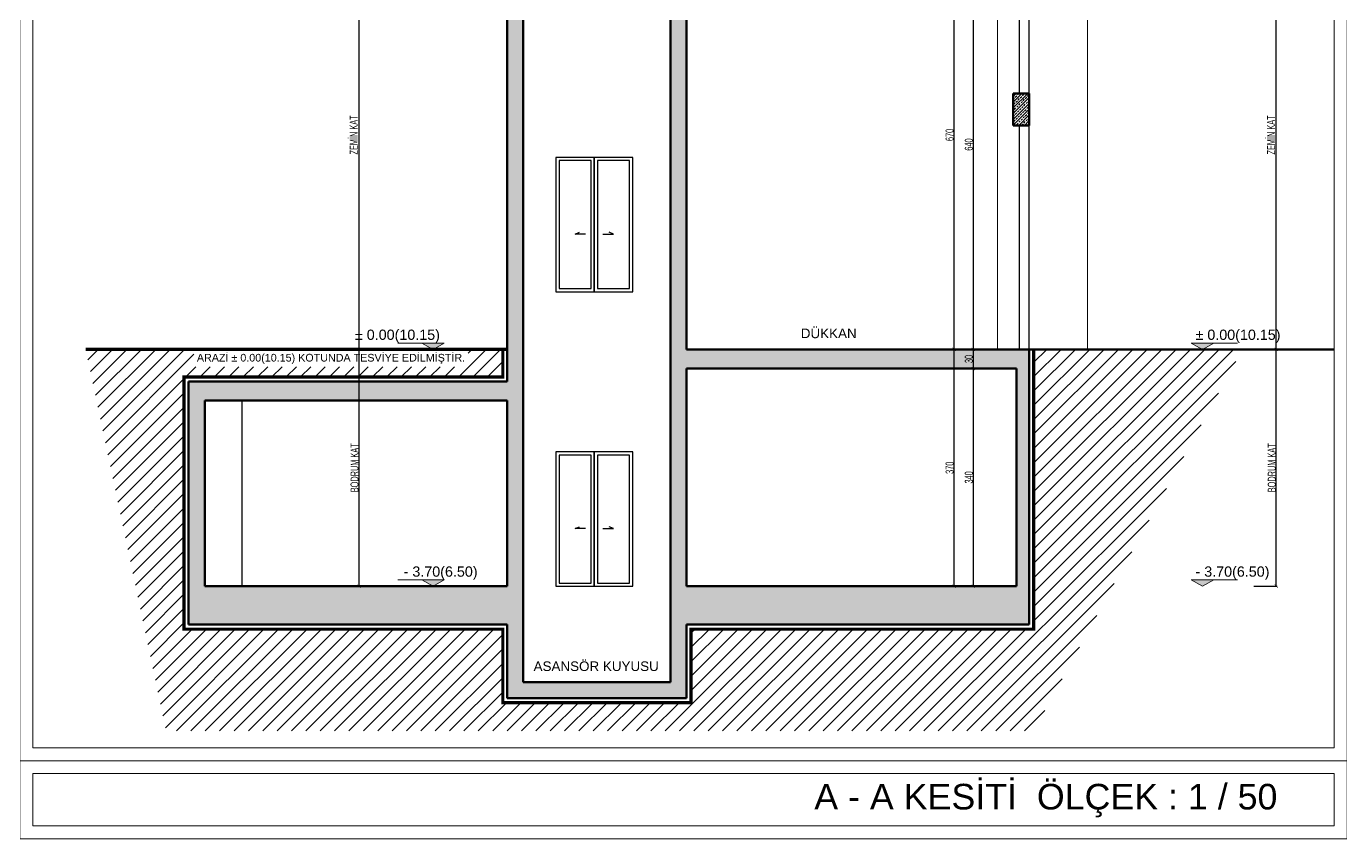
# Model space of a CAD drawing. Header units: millimetres. Extents: x 7519 to 33116, y -1769 to 3101.
# Drawn here: x 24051 to 26104, y 562 to 1832 of the extents above; entities that cross this region are included whole.
import ezdxf

# ---------------------------------------------------------------- set-up
doc = ezdxf.new("R2010")
doc.units = ezdxf.units.MM
doc.linetypes.add('ACAD_ISO04W100', pattern=[30, 24, -3, 0, -3])
doc.layers.add('1', color=7, linetype='Continuous', true_color=0x4137a0)
for name, color, linetype, lineweight in [('duvar', 145, 'Continuous', 53), ('iç ölçü x', 20, 'Continuous', 9), ('KAPI', 42, 'Continuous', 25), ('kesit duvar', 97, 'Continuous', 30), ('kesit ödşleme', 5, 'Continuous', 50), ('kolon', 1, 'Continuous', 30), ('KÜTÜPHANE', 34, 'Continuous', 30)]:
    doc.layers.add(name, color=color, linetype=linetype, lineweight=lineweight)
doc.styles.get("Standard").update_dxf_attribs({"font": 'arial.ttf'})
doc.styles.add('UMUT İÇ ÖLÇÜ YAZISI', font='ARIALN.TTF', dxfattribs={"width": 0.7, "height": 12.5})
doc.dimstyles.new('UMUT İÇ ÖLÇÜ', dxfattribs={"dimtxt": 12.5, "dimasz": 5, "dimexe": 1.25, "dimexo": 0.625, "dimtad": 1, "dimtoh": 1, "dimdec": 0, "dimzin": 12, "dimtxsty": 'UMUT İÇ ÖLÇÜ YAZISI', "dimblk": 'ARCHTICK', "dimcen": 5, "dimclrd": 1, "dimclre": 2, "dimclrt": 3, "dimadec": 0, "dimazin": 0, "dimtfac": 1, "dimtdec": 0, "dimtix": 1, "dimtmove": 0, "dimatfit": 3, "dimldrblk": 'ARCHTICK', "dimfxl": 35, "dimfxlon": 1, "dimtfillclr": 256, "dimarcsym": 0})
pattern_1 = [(45, (-20204.8364, 0), (-4.4901281, 4.4901281), []), (45, (-20200.346, 0), (-4.4901281, 4.4901281), [3.175, -1.5875])]

# ---------------------------------------------------------------- blocks, each defined once
blk = doc.blocks.new('A$C255917EC')
at = {"layer": 'iç ölçü x'}
h = blk.add_hatch(color=256, dxfattribs=at)
h.dxf.hatch_style = 1
h.paths.add_polyline_path([(0, 0), (43.7, 24.5), (-43.7, 24.5)])
for p, q in [((0, 0), (-43.7, 24.5)), ((-43.7, 24.5), (137.2, 24.5)), ((0, 0), (43.7, 24.5))]:
    blk.add_line(p, q, dxfattribs=at)
blk = doc.blocks.new('_ArchTick')
at = {"color": 0, "linetype": 'ByBlock', "const_width": 0.15}
blk.add_lwpolyline([(-0.5, -0.5), (0.5, 0.5)], dxfattribs=at)
blk = doc.blocks.new('*D327')
at = {"layer": 'Defpoints', "color": 0, "lineweight": 100, "transparency": 16777216}
for p in [(25888.1, 1326.8), (26003.4, 1326.8), (25888.1, 956.8)]:
    blk.add_point(p, dxfattribs=at)
at = {"layer": 'iç ölçü x', "color": 2, "lineweight": -2, "transparency": 16777216}
for p, q in [((25968.4, 1326.8), (26004.7, 1326.8)), ((25968.4, 956.8), (26004.7, 956.8))]:
    blk.add_line(p, q, dxfattribs=at)
at = {"layer": 'iç ölçü x', "color": 1, "lineweight": -2, "transparency": 16777216}
blk.add_line((26003.4, 956.8), (26003.4, 1326.8), dxfattribs=at)
at = {"layer": 'iç ölçü x', "color": 1, "lineweight": -2, "transparency": 16777216, "xscale": 5, "yscale": 5, "zscale": 5}
for p, rotation in [((26003.4, 1326.8), 90), ((26003.4, 956.8), 270)]:
    blk.add_blockref('_ArchTick', p, dxfattribs=dict(at, rotation=rotation))
at = {"layer": 'iç ölçü x', "color": 3, "transparency": 16777216, "insert": (25996.4, 1141.8), "char_height": 12.5, "attachment_point": 5, "rotation": 90, "style": 'UMUT İÇ ÖLÇÜ YAZISI'}
blk.add_mtext('BODRUM KAT', dxfattribs=at)
blk = doc.blocks.new('*D328')
at = {"layer": 'Defpoints', "color": 0, "transparency": 16777216}
for p in [(25888.1, 1996.8), (26003.4, 1996.8), (25888.1, 1326.8)]:
    blk.add_point(p, dxfattribs=at)
at = {"layer": 'iç ölçü x', "color": 2, "lineweight": -2, "transparency": 16777216}
for p, q in [((25968.4, 1996.8), (26004.7, 1996.8)), ((25968.4, 1326.8), (26004.7, 1326.8))]:
    blk.add_line(p, q, dxfattribs=at)
at = {"layer": 'iç ölçü x', "color": 1, "lineweight": -2, "transparency": 16777216}
blk.add_line((26003.4, 1326.8), (26003.4, 1996.8), dxfattribs=at)
at = {"layer": 'iç ölçü x', "color": 1, "lineweight": -2, "transparency": 16777216, "xscale": 5, "yscale": 5, "zscale": 5}
for p, rotation in [((26003.4, 1996.8), 90), ((26003.4, 1326.8), 270)]:
    blk.add_blockref('_ArchTick', p, dxfattribs=dict(at, rotation=rotation))
at = {"layer": 'iç ölçü x', "color": 3, "transparency": 16777216, "insert": (25995.2, 1661.8), "char_height": 12.5, "attachment_point": 5, "rotation": 90, "style": 'UMUT İÇ ÖLÇÜ YAZISI'}
blk.add_mtext('ZEMİN KAT', dxfattribs=at)
blk = doc.blocks.new('*D342')
at = {"layer": 'Defpoints', "color": 0, "lineweight": 100, "transparency": 16777216}
for p in [(24570.6, 1326.8), (24686, 1326.8), (24686, 956.8)]:
    blk.add_point(p, dxfattribs=at)
at = {"layer": 'iç ölçü x', "color": 2, "lineweight": -2, "transparency": 16777216}
for p, q in [((24605.6, 1326.8), (24569.4, 1326.8)), ((24605.6, 956.8), (24569.4, 956.8))]:
    blk.add_line(p, q, dxfattribs=at)
at = {"layer": 'iç ölçü x', "color": 1, "lineweight": -2, "transparency": 16777216}
blk.add_line((24570.6, 956.8), (24570.6, 1326.8), dxfattribs=at)
at = {"layer": 'iç ölçü x', "color": 1, "lineweight": -2, "transparency": 16777216, "xscale": 5, "yscale": 5, "zscale": 5}
for p, rotation in [((24570.6, 1326.8), 90), ((24570.6, 956.8), 270)]:
    blk.add_blockref('_ArchTick', p, dxfattribs=dict(at, rotation=rotation))
at = {"layer": 'iç ölçü x', "color": 3, "transparency": 16777216, "insert": (24563.5, 1141.8), "char_height": 12.5, "attachment_point": 5, "rotation": 90, "style": 'UMUT İÇ ÖLÇÜ YAZISI'}
blk.add_mtext('BODRUM KAT', dxfattribs=at)
blk = doc.blocks.new('*D343')
at = {"layer": 'Defpoints', "color": 0, "transparency": 16777216}
for p in [(24570.6, 1996.8), (24686, 1996.8), (24686, 1326.8)]:
    blk.add_point(p, dxfattribs=at)
at = {"layer": 'iç ölçü x', "color": 2, "lineweight": -2, "transparency": 16777216}
for p, q in [((24605.6, 1996.8), (24569.4, 1996.8)), ((24605.6, 1326.8), (24569.4, 1326.8))]:
    blk.add_line(p, q, dxfattribs=at)
at = {"layer": 'iç ölçü x', "color": 1, "lineweight": -2, "transparency": 16777216}
blk.add_line((24570.6, 1326.8), (24570.6, 1996.8), dxfattribs=at)
at = {"layer": 'iç ölçü x', "color": 1, "lineweight": -2, "transparency": 16777216, "xscale": 5, "yscale": 5, "zscale": 5}
for p, rotation in [((24570.6, 1996.8), 90), ((24570.6, 1326.8), 270)]:
    blk.add_blockref('_ArchTick', p, dxfattribs=dict(at, rotation=rotation))
at = {"layer": 'iç ölçü x', "color": 3, "transparency": 16777216, "insert": (24562.3, 1661.8), "char_height": 12.5, "attachment_point": 5, "rotation": 90, "style": 'UMUT İÇ ÖLÇÜ YAZISI'}
blk.add_mtext('ZEMİN KAT', dxfattribs=at)
blk = doc.blocks.new('*D479')
at = {"layer": 'Defpoints', "color": 0, "lineweight": 100, "transparency": 16777216}
for p in [(25530.1, 1296.8), (25550.8, 1296.8), (25550.8, 956.8)]:
    blk.add_point(p, dxfattribs=at)
at = {"layer": 'iç ölçü x', "color": 2, "lineweight": -2, "transparency": 16777216}
for p, q in [((25550.1, 1296.8), (25528.9, 1296.8)), ((25550.1, 956.8), (25528.9, 956.8))]:
    blk.add_line(p, q, dxfattribs=at)
at = {"layer": 'iç ölçü x', "color": 1, "lineweight": -2, "transparency": 16777216}
blk.add_line((25530.1, 956.8), (25530.1, 1296.8), dxfattribs=at)
at = {"layer": 'iç ölçü x', "color": 1, "lineweight": -2, "transparency": 16777216, "xscale": 5, "yscale": 5, "zscale": 5}
for p, rotation in [((25530.1, 1296.8), 90), ((25530.1, 956.8), 270)]:
    blk.add_blockref('_ArchTick', p, dxfattribs=dict(at, rotation=rotation))
at = {"layer": 'iç ölçü x', "color": 3, "transparency": 16777216, "insert": (25523.1, 1126.8), "char_height": 12.5, "attachment_point": 5, "rotation": 90, "style": 'UMUT İÇ ÖLÇÜ YAZISI'}
blk.add_mtext('340', dxfattribs=at)
blk = doc.blocks.new('*D480')
at = {"layer": 'Defpoints', "color": 0, "lineweight": 100, "transparency": 16777216}
for p in [(25530.1, 1326.8), (25567.8, 1326.8), (25550.8, 1296.8)]:
    blk.add_point(p, dxfattribs=at)
at = {"layer": 'iç ölçü x', "color": 2, "lineweight": -2, "transparency": 16777216}
for p, q in [((25565.1, 1326.8), (25528.9, 1326.8)), ((25550.1, 1296.8), (25528.9, 1296.8))]:
    blk.add_line(p, q, dxfattribs=at)
at = {"layer": 'iç ölçü x', "color": 1, "lineweight": -2, "transparency": 16777216}
blk.add_line((25530.1, 1296.8), (25530.1, 1326.8), dxfattribs=at)
at = {"layer": 'iç ölçü x', "color": 1, "lineweight": -2, "transparency": 16777216, "xscale": 5, "yscale": 5, "zscale": 5}
for p, rotation in [((25530.1, 1326.8), 90), ((25530.1, 1296.8), 270)]:
    blk.add_blockref('_ArchTick', p, dxfattribs=dict(at, rotation=rotation))
at = {"layer": 'iç ölçü x', "color": 3, "transparency": 16777216, "insert": (25523.1, 1311.8), "char_height": 12.5, "attachment_point": 5, "rotation": 90, "style": 'UMUT İÇ ÖLÇÜ YAZISI'}
blk.add_mtext('30', dxfattribs=at)
blk = doc.blocks.new('*D481')
at = {"layer": 'Defpoints', "color": 0, "transparency": 16777216}
for p in [(25530.1, 1966.8), (25567.8, 1966.8), (25567.8, 1326.8)]:
    blk.add_point(p, dxfattribs=at)
at = {"layer": 'iç ölçü x', "color": 2, "lineweight": -2, "transparency": 16777216}
for p, q in [((25565.1, 1966.8), (25528.9, 1966.8)), ((25565.1, 1326.8), (25528.9, 1326.8))]:
    blk.add_line(p, q, dxfattribs=at)
at = {"layer": 'iç ölçü x', "color": 1, "lineweight": -2, "transparency": 16777216}
blk.add_line((25530.1, 1326.8), (25530.1, 1966.8), dxfattribs=at)
at = {"layer": 'iç ölçü x', "color": 1, "lineweight": -2, "transparency": 16777216, "xscale": 5, "yscale": 5, "zscale": 5}
for p, rotation in [((25530.1, 1966.8), 90), ((25530.1, 1326.8), 270)]:
    blk.add_blockref('_ArchTick', p, dxfattribs=dict(at, rotation=rotation))
at = {"layer": 'iç ölçü x', "color": 3, "transparency": 16777216, "insert": (25523.1, 1646.8), "char_height": 12.5, "attachment_point": 5, "rotation": 90, "style": 'UMUT İÇ ÖLÇÜ YAZISI'}
blk.add_mtext('640', dxfattribs=at)
blk = doc.blocks.new('*D487')
at = {"layer": 'Defpoints', "color": 0, "lineweight": 100, "transparency": 16777216}
for p in [(25500.1, 1326.8), (25520.8, 1326.8), (25520.8, 956.8)]:
    blk.add_point(p, dxfattribs=at)
at = {"layer": 'iç ölçü x', "color": 2, "lineweight": -2, "transparency": 16777216}
for p, q in [((25520.1, 1326.8), (25498.9, 1326.8)), ((25520.1, 956.8), (25498.9, 956.8))]:
    blk.add_line(p, q, dxfattribs=at)
at = {"layer": 'iç ölçü x', "color": 1, "lineweight": -2, "transparency": 16777216}
blk.add_line((25500.1, 956.8), (25500.1, 1326.8), dxfattribs=at)
at = {"layer": 'iç ölçü x', "color": 1, "lineweight": -2, "transparency": 16777216, "xscale": 5, "yscale": 5, "zscale": 5}
for p, rotation in [((25500.1, 1326.8), 90), ((25500.1, 956.8), 270)]:
    blk.add_blockref('_ArchTick', p, dxfattribs=dict(at, rotation=rotation))
at = {"layer": 'iç ölçü x', "color": 3, "transparency": 16777216, "insert": (25493.1, 1141.8), "char_height": 12.5, "attachment_point": 5, "rotation": 90, "style": 'UMUT İÇ ÖLÇÜ YAZISI'}
blk.add_mtext('370', dxfattribs=at)
blk = doc.blocks.new('*D488')
at = {"layer": 'Defpoints', "color": 0, "transparency": 16777216}
for p in [(25500.1, 1996.8), (25514.7, 1996.8), (25520.8, 1326.8)]:
    blk.add_point(p, dxfattribs=at)
at = {"layer": 'iç ölçü x', "color": 2, "lineweight": -2, "transparency": 16777216}
for p, q in [((25514, 1996.8), (25498.9, 1996.8)), ((25520.1, 1326.8), (25498.9, 1326.8))]:
    blk.add_line(p, q, dxfattribs=at)
at = {"layer": 'iç ölçü x', "color": 1, "lineweight": -2, "transparency": 16777216}
blk.add_line((25500.1, 1326.8), (25500.1, 1996.8), dxfattribs=at)
at = {"layer": 'iç ölçü x', "color": 1, "lineweight": -2, "transparency": 16777216, "xscale": 5, "yscale": 5, "zscale": 5}
for p, rotation in [((25500.1, 1996.8), 90), ((25500.1, 1326.8), 270)]:
    blk.add_blockref('_ArchTick', p, dxfattribs=dict(at, rotation=rotation))
at = {"layer": 'iç ölçü x', "color": 3, "transparency": 16777216, "insert": (25493.1, 1661.8), "char_height": 12.5, "attachment_point": 5, "rotation": 90, "style": 'UMUT İÇ ÖLÇÜ YAZISI'}
blk.add_mtext('670', dxfattribs=at)

msp = doc.modelspace()

# ---------------------------------------------------------------- hatches: boundary and pattern name
at = {"layer": '1'}
h = msp.add_hatch(dxfattribs=at)
h.set_pattern_fill('ANSI33', color=256)
h.set_pattern_definition(pattern_1)
h.paths.add_polyline_path([(25617.289, 1296.767), (25617.289, 1326.767), (25082.011, 1326.767), (25082.011, 1966.767), (25719.506, 1966.767), (25719.506, 1971.767), (25719.506, 1996.767), (25082.011, 1996.767), (25082.011, 2276.767), (25719.506, 2276.767), (25719.506, 2306.767), (25082.011, 2306.767), (25082.011, 2586.767), (25757.289, 2586.767), (25757.289, 2616.767), (25082.011, 2616.767), (25082.011, 2895.205), (24802.011, 2895.205), (24802.011, 2616.767), (24802.011, 1276.767), (24303.842, 1276.767), (24303.842, 896.767), (24802.011, 896.767), (24802.011, 781.767), (25082.011, 781.767), (25082.011, 896.767), (25617.289, 896.767)])
h.paths.add_polyline_path([(25082.011, 956.767), (25082.011, 1296.767), (25597.289, 1296.767), (25597.289, 956.767)], flags=16)
h.paths.add_polyline_path([(25057.011, 806.767), (24827.011, 806.767), (24827.011, 2616.767), (24827.011, 2885.205), (25057.011, 2885.205), (25057.011, 2616.767)], flags=16)
h.paths.add_polyline_path([(24997.991, 956.767), (24937.989, 956.767), (24877.986, 956.767), (24877.986, 1166.767), (24937.989, 1166.767), (24997.991, 1166.767)], flags=0)
h.paths.add_polyline_path([(24992.991, 961.767), (24942.989, 961.767), (24942.989, 1161.767), (24992.991, 1161.767)], flags=0)
h.paths.add_polyline_path([(24932.989, 961.767), (24882.986, 961.767), (24882.986, 1161.767), (24932.989, 1161.767)], flags=0)
h.paths.add_polyline_path([(24802.011, 956.767), (24329.304, 956.767), (24329.304, 1246.767), (24802.011, 1246.767)], flags=16)
h.paths.add_polyline_path([(24703.449, 966.554), (24685.978, 956.767), (24668.507, 966.554)], flags=0)
h.paths.add_polyline_path([(24997.991, 1416.767), (24937.989, 1416.767), (24877.986, 1416.767), (24877.986, 1626.767), (24937.989, 1626.767), (24997.991, 1626.767)], flags=0)
h.paths.add_polyline_path([(24992.991, 1421.767), (24942.989, 1421.767), (24942.989, 1621.767), (24992.991, 1621.767)], flags=0)
h.paths.add_polyline_path([(24932.989, 1421.767), (24882.986, 1421.767), (24882.986, 1621.767), (24932.989, 1621.767)], flags=0)
h.paths.add_polyline_path([(24997.991, 1996.767), (24937.989, 1996.767), (24877.986, 1996.767), (24877.986, 2206.767), (24937.989, 2206.767), (24997.991, 2206.767)], flags=0)
h.paths.add_polyline_path([(24992.991, 2001.767), (24942.989, 2001.767), (24942.989, 2201.767), (24992.991, 2201.767)], flags=0)
h.paths.add_polyline_path([(24932.989, 2001.767), (24882.986, 2001.767), (24882.986, 2201.767), (24932.989, 2201.767)], flags=0)
h.paths.add_polyline_path([(24997.991, 2306.767), (24937.989, 2306.767), (24877.986, 2306.767), (24877.986, 2516.767), (24937.989, 2516.767), (24997.991, 2516.767)], flags=0)
h.paths.add_polyline_path([(24992.991, 2311.767), (24942.989, 2311.767), (24942.989, 2511.767), (24992.991, 2511.767)], flags=0)
h.paths.add_polyline_path([(24932.989, 2311.767), (24882.986, 2311.767), (24882.986, 2511.767), (24932.989, 2511.767)], flags=0)
h.paths.add_polyline_path([(24576.563, 1104.955), (24576.563, 1178.024), (24550.539, 1178.024), (24550.539, 1104.955)], flags=8)
h.paths.add_polyline_path([(25536.07, 2593.115), (25536.07, 2610.515), (25510.047, 2610.515), (25510.047, 2593.115)], flags=24)
h.paths.add_polyline_path([(25536.07, 2283.115), (25536.07, 2300.515), (25510.047, 2300.515), (25510.047, 2283.115)], flags=24)
h.paths.add_polyline_path([(25536.07, 1973.115), (25536.07, 1990.515), (25510.047, 1990.515), (25510.047, 1973.115)], flags=24)
h.paths.add_polyline_path([(25536.07, 1115.328), (25536.07, 1138.302), (25510.047, 1138.302), (25510.047, 1115.328)], flags=8)
h.paths.add_polyline_path([(25536.07, 1303.115), (25536.07, 1320.515), (25510.047, 1320.515), (25510.047, 1303.115)], flags=24)
h.paths.add_polyline_path([(25506.07, 1130.328), (25506.07, 1153.302), (25480.047, 1153.302), (25480.047, 1130.328)], flags=8)
h.paths.add_polyline_path([(24838.521, 819.476), (25043.313, 819.476), (25043.313, 846.887), (24838.521, 846.887)], flags=8)
h.paths.add_polyline_path([(24634.839, 961.696), (24760.875, 961.696), (24760.875, 993.161), (24634.839, 993.161)], flags=8)
h = msp.add_hatch(dxfattribs=at)
h.set_pattern_fill('ANSI33', color=256)
h.set_pattern_definition(pattern_1)
h.paths.add_polyline_path([(25617.289, 1726.767), (25592.289, 1726.767), (25592.289, 1676.767), (25617.289, 1676.767)])
at = {"layer": 'iç ölçü x'}
h = msp.add_hatch(dxfattribs=at)
h.set_pattern_fill('ANSI31', color=256, scale=5)
h.set_pattern_definition([(45, (363.133, 0), (-11.22532, 11.22532), [])])
h.paths.add_polyline_path([(24795.011, 889.767), (24296.842, 889.767), (24296.842, 1283.767), (24795.011, 1283.767), (24795.011, 1326.767), (24143.525, 1326.767), (24268.876, 730.664), (25624.289, 730.664), (25950.576, 1326.767), (25624.289, 1326.767), (25624.289, 889.767), (25089.011, 889.767), (25089.011, 774.767), (24795.011, 774.767)])
h.paths.add_polyline_path([(24312.556, 1299.706), (24740.729, 1299.706), (24740.729, 1326.853), (24312.556, 1326.853)])

# ---------------------------------------------------------------- linework, layer by layer
at = {"layer": 'duvar'}
msp.add_line((25617.289, 1326.767), (26094.007, 1326.767), dxfattribs=at)
at = {"layer": 'iç ölçü x'}
for p, q in [((25567.781, 1966.767), (25567.781, 1326.767)), ((25708.398, 1326.767), (25708.398, 1966.767))]:
    msp.add_line(p, q, dxfattribs=at)
for points in [[(24040.612, 684.072), (26114.007, 684.072), (26114.007, 3100.74), (24040.612, 3100.74)], [(24060.612, 704.072), (26094.007, 704.072), (26094.007, 3080.74), (24060.612, 3080.74)], [(24040.612, 684.072), (26114.007, 684.072), (26114.007, 562.318), (24040.612, 562.318)], [(24060.612, 664.072), (26094.007, 664.072), (26094.007, 582.318), (24060.612, 582.318)]]:
    msp.add_lwpolyline(points, close=True, dxfattribs=at)
at = {"layer": 'iç ölçü x', "linetype": 'ACAD_ISO04W100', "const_width": 5}
msp.add_lwpolyline([(24795.011, 1326.767), (24795.011, 1283.767), (24296.842, 1283.767), (24296.842, 889.767), (24795.011, 889.767), (24795.011, 774.767), (25089.011, 774.767), (25089.011, 889.767), (25624.289, 889.767), (25624.289, 1326.767)], dxfattribs=at)
at = {"layer": 'KAPI'}
for p, q in [((24937.989, 1626.767), (24937.989, 1416.767)), ((24908.153, 1507.007), (24915.009, 1509.743)), ((24924.435, 1507.007), (24908.153, 1507.007)), ((24951.542, 1507.007), (24967.825, 1507.007)), ((24967.825, 1507.007), (24960.969, 1509.743)), ((24937.989, 1166.767), (24937.989, 956.767)), ((24908.153, 1047.007), (24915.009, 1049.743)), ((24967.825, 1047.007), (24960.969, 1049.743)), ((24924.435, 1047.007), (24908.153, 1047.007)), ((24951.542, 1047.007), (24967.825, 1047.007))]:
    msp.add_line(p, q, dxfattribs=at)
for points in [[(24937.989, 1626.767), (24877.986, 1626.767), (24877.986, 1416.767), (24937.989, 1416.767)], [(24997.991, 1626.767), (24937.989, 1626.767), (24937.989, 1416.767), (24997.991, 1416.767)], [(24932.989, 1621.767), (24882.986, 1621.767), (24882.986, 1421.767), (24932.989, 1421.767)], [(24992.991, 1621.767), (24942.989, 1621.767), (24942.989, 1421.767), (24992.991, 1421.767)], [(24937.989, 1166.767), (24877.986, 1166.767), (24877.986, 956.767), (24937.989, 956.767)], [(24932.989, 1161.767), (24882.986, 1161.767), (24882.986, 961.767), (24932.989, 961.767)], [(24997.991, 1166.767), (24937.989, 1166.767), (24937.989, 956.767), (24997.991, 956.767)], [(24992.991, 1161.767), (24942.989, 1161.767), (24942.989, 961.767), (24992.991, 961.767)]]:
    msp.add_lwpolyline(points, close=True, dxfattribs=at)
at = {"layer": 'kesit duvar'}
for p, q in [((25602.289, 1726.767), (25602.289, 1966.767)), ((25617.289, 1726.767), (25617.289, 1966.767)), ((25602.289, 1326.767), (25602.289, 1676.767)), ((25617.289, 1326.767), (25617.289, 1676.767))]:
    msp.add_line(p, q, dxfattribs=at)
at = {"layer": 'kesit ödşleme'}
for p, q in [((24802.011, 1276.767), (24802.011, 2616.767)), ((24827.011, 806.767), (24827.011, 2616.767)), ((25057.011, 806.767), (25057.011, 2616.767)), ((25082.011, 1326.767), (25082.011, 1966.767)), ((25592.289, 1726.767), (25617.289, 1726.767)), ((25592.289, 1726.767), (25592.289, 1676.767)), ((25617.289, 1726.767), (25617.289, 1676.767)), ((25617.289, 1676.767), (25592.289, 1676.767)), ((25082.011, 1326.767), (25617.289, 1326.767)), ((25617.289, 1326.767), (25617.289, 1296.767)), ((25082.011, 1296.767), (25597.289, 1296.767)), ((25082.011, 956.767), (25082.011, 1296.767)), ((25597.289, 956.767), (25597.289, 1296.767)), ((25617.289, 896.767), (25617.289, 1296.767)), ((24303.842, 896.767), (24303.842, 1276.767)), ((24303.842, 1276.767), (24802.011, 1276.767)), ((24329.304, 956.767), (24329.304, 1246.767)), ((24329.304, 1246.767), (24802.011, 1246.767)), ((24802.011, 956.767), (24802.011, 1246.767)), ((24329.304, 956.767), (24802.011, 956.767)), ((25082.011, 956.767), (25597.289, 956.767)), ((24303.842, 896.767), (24802.011, 896.767)), ((24802.011, 781.767), (24802.011, 896.767)), ((25082.011, 781.767), (25082.011, 896.767)), ((25082.011, 896.767), (25617.289, 896.767)), ((24827.011, 806.767), (25057.011, 806.767)), ((24802.011, 781.767), (25082.011, 781.767))]:
    msp.add_line(p, q, dxfattribs=at)
at = {"layer": 'kolon'}
msp.add_line((24388.015, 956.767), (24388.015, 1246.767), dxfattribs=at)
at = {"layer": 'KÜTÜPHANE', "const_width": 5}
msp.add_lwpolyline([(24143.525, 1326.767), (24802.011, 1326.767)], dxfattribs=at)

# ---------------------------------------------------------------- block references
at = {"layer": 'iç ölçü x', "yscale": 0.4, "zscale": 0.4}
for p, xscale in [((24685.978, 1326.767), -0.4), ((25888.07, 1326.767), 0.4), ((24685.978, 956.767), -0.4), ((25888.07, 956.767), 0.4)]:
    msp.add_blockref('A$C255917EC', p, dxfattribs=dict(at, xscale=xscale))

# ---------------------------------------------------------------- texts
for s, p in [('DÜKKAN', (25260.526, 1344.3)), ('ASANSÖR KUYUSU', (24843.121, 824.3))]:
    msp.add_text(s, height=15).set_placement(p)
at = {"layer": 'iç ölçü x'}
for s, height, p in [('± 0.00(10.15)', 16, (24564.034, 1341.644)), ('± 0.00(10.15)', 16, (25877.169, 1341.644)), ('ARAZİ ± 0.00(10.15) KOTUNDA TESVİYE EDİLMİŞTİR.', 12, (24317.105, 1307.758)), ('- 3.70(6.50)', 16, (24640.083, 971.644)), ('- 3.70(6.50)', 16, (25877.169, 971.644)), ('A - A KESİTİ  ÖLÇEK : 1 / 50', 40, (25281.598, 608.009))]:
    msp.add_text(s, height=height, dxfattribs=at).set_placement(p)

# ---------------------------------------------------------------- dimensions: what is measured, and where the dimension line sits
for base, p1, p2, picture, middle in [((24570.601, 1996.767), (24685.978, 1326.767), (24685.978, 1996.767), '*D343', (24562.34, 1661.767)), ((26003.448, 1996.767), (25888.07, 1326.767), (25888.07, 1996.767), '*D328', (25995.187, 1661.767))]:
    dim = msp.add_linear_dim(base=base, p1=p1, p2=p2, angle=90, text='ZEMİN KAT', dimstyle='UMUT İÇ ÖLÇÜ', override={"dimtmove": 1}, dxfattribs=at)
    dim.commit()
    dim.dimension.update_dxf_attribs({"geometry": picture, "text_midpoint": middle})
for base, p1, p2, picture, middle in [((25500.109, 1996.767), (25520.769, 1326.767), (25514.669, 1996.767), '*D488', (25493.101, 1661.767)), ((25530.109, 1966.767), (25567.781, 1326.767), (25567.781, 1966.767), '*D481', (25523.101, 1646.767)), ((25530.109, 1326.767), (25550.769, 1296.767), (25567.781, 1326.767), '*D480', (25523.101, 1311.767))]:
    dim = msp.add_linear_dim(base=base, p1=p1, p2=p2, angle=90, dimstyle='UMUT İÇ ÖLÇÜ', override={"dimtmove": 1}, dxfattribs=at)
    dim.commit()
    dim.dimension.update_dxf_attribs({"geometry": picture, "text_midpoint": middle})
for base, p1, p2, picture, middle in [((24570.601, 1326.767), (24685.978, 956.767), (24685.978, 1326.767), '*D342', (24563.508, 1141.767)), ((26003.448, 1326.767), (25888.07, 956.767), (25888.07, 1326.767), '*D327', (25996.355, 1141.767))]:
    dim = msp.add_linear_dim(base=base, p1=p1, p2=p2, angle=90, text='BODRUM KAT', dimstyle='UMUT İÇ ÖLÇÜ', dxfattribs=at)
    dim.commit()
    dim.dimension.update_dxf_attribs({"geometry": picture, "text_midpoint": middle})
for base, p1, p2, picture, middle in [((25500.109, 1326.767), (25520.769, 956.767), (25520.769, 1326.767), '*D487', (25493.101, 1141.767)), ((25530.109, 1296.767), (25550.769, 956.767), (25550.769, 1296.767), '*D479', (25523.101, 1126.767))]:
    dim = msp.add_linear_dim(base=base, p1=p1, p2=p2, angle=90, dimstyle='UMUT İÇ ÖLÇÜ', dxfattribs=at)
    dim.commit()
    dim.dimension.update_dxf_attribs({"geometry": picture, "text_midpoint": middle})

doc.saveas('drawing.dxf')
